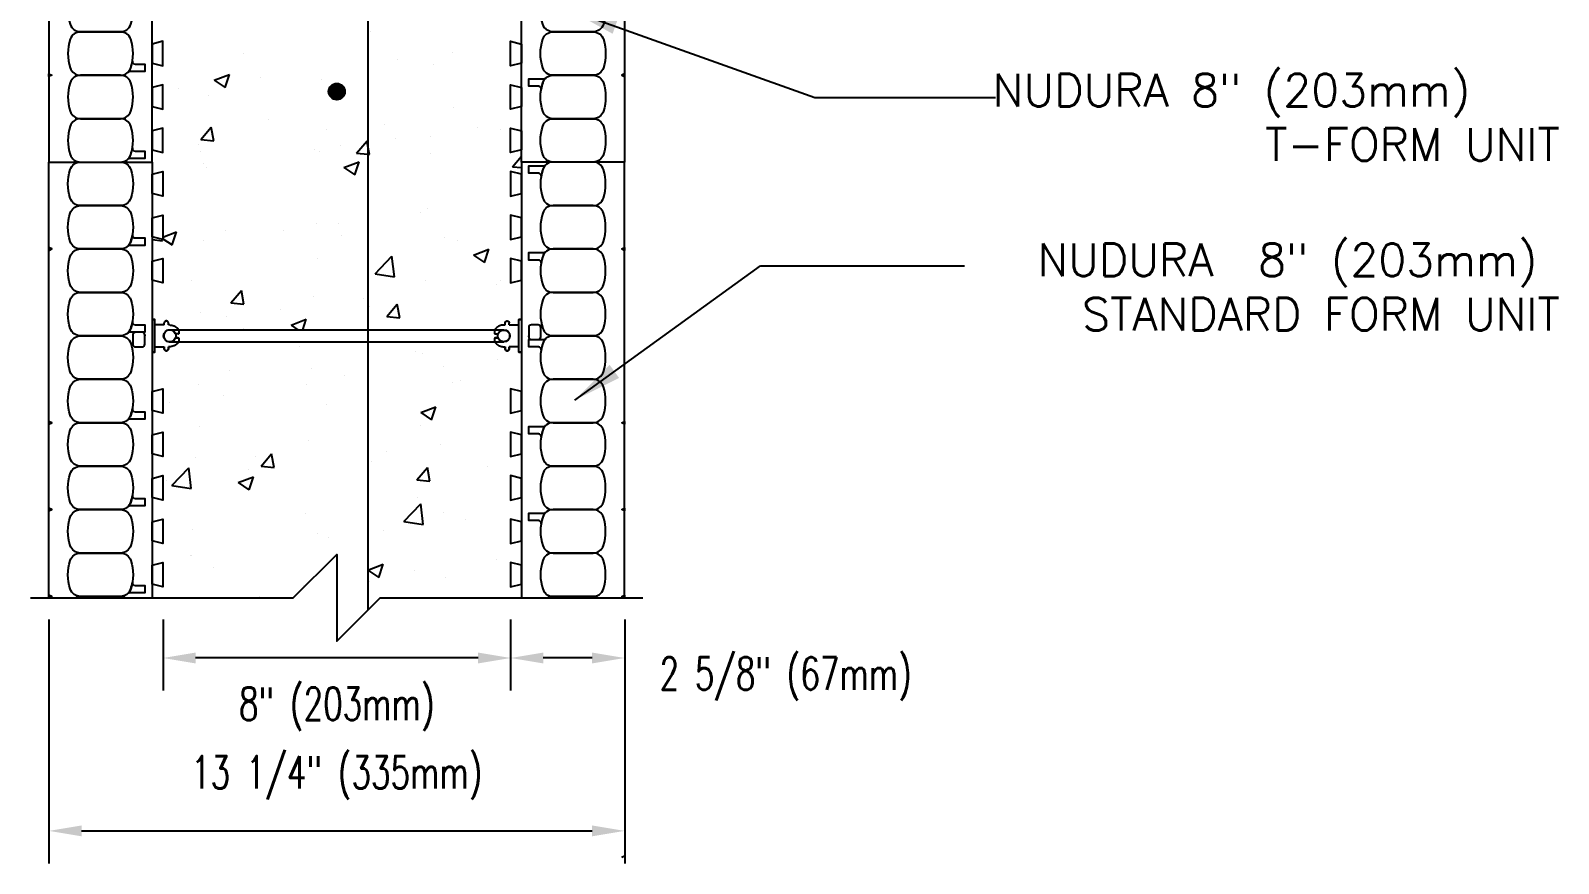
# Model space of a CAD drawing. Header units: inches. Extents: x 268 to 311, y 85.7 to 136.2.
# Drawn here: x 267.95 to 303.11, y 85.7 to 104.87 of the extents above; entities that cross this region are included whole.
import ezdxf

# ---------------------------------------------------------------- set-up
doc = ezdxf.new("R2010")
doc.units = ezdxf.units.IN
doc.header["$MEASUREMENT"] = 0
for name, color, linetype in [('HATCH', 12, 'Continuous'), ('line25', 2, 'Continuous'), ('LINE3', 3, 'Continuous'), ('LINE50', 5, 'Continuous'), ('LINE65', 3, 'Continuous'), ('LINE9', 9, 'Continuous'), ('TEXT', 4, 'Continuous')]:
    doc.layers.add(name, color=color, linetype=linetype)
doc.styles.add('DIM', font='romans.shx', dxfattribs={"width": 0.7})
doc.styles.add('ROMANS', font='romans.shx', dxfattribs={"height": 0.75})
doc.dimstyles.new('ext_12', dxfattribs={"dimscale": 12, "dimtxt": 0.09375, "dimasz": 0.09375, "dimexe": 0.09375, "dimexo": 0.0625, "dimgap": 0.0625, "dimtad": 1, "dimdec": 3, "dimzin": 3, "dimdsep": 46, "dimlunit": 4, "dimtxsty": 'DIM', "dimcen": 0.09, "dimdle": 0.09375, "dimclrt": 4, "dimadec": 0, "dimazin": 0, "dimtfac": 1, "dimtdec": 3, "dimtmove": 2, "dimatfit": 3, "dimfxl": 0, "dimfrac": 2, "dimtolj": 1, "dimtzin": 0, "dimarcsym": 0})
doc.dimstyles.new('ext_8', dxfattribs={"dimscale": 8, "dimtxt": 0.09375, "dimasz": 0.09375, "dimexe": 0.09375, "dimexo": 0.0625, "dimgap": 0.0625, "dimtad": 1, "dimdec": 3, "dimzin": 3, "dimdsep": 46, "dimlunit": 4, "dimtxsty": 'DIM', "dimcen": 0.09, "dimdle": 0.09375, "dimclrt": 4, "dimadec": 0, "dimazin": 0, "dimtfac": 1, "dimtdec": 3, "dimtmove": 2, "dimatfit": 3, "dimfxl": 0, "dimfrac": 2, "dimtolj": 1, "dimtzin": 0, "dimarcsym": 0})

# ---------------------------------------------------------------- blocks, each defined once
blk = doc.blocks.new('*D5')
at = {"layer": 'Defpoints', "color": 0}
for p in [(268.378, 91.813), (281.626, 91.813), (281.626, 86.448)]:
    blk.add_point(p, dxfattribs=at)
at = {"layer": 'TEXT', "color": 0, "lineweight": -2}
for p, q in [((268.378, 91.313), (268.378, 85.698)), ((281.626, 91.313), (281.626, 85.698)), ((269.128, 86.448), (280.876, 86.448))]:
    blk.add_line(p, q, dxfattribs=at)
at = {"layer": 'TEXT', "color": 0}
for points in [[(269.128, 86.573), (269.128, 86.323), (268.378, 86.448)], [(280.876, 86.573), (280.876, 86.323), (281.626, 86.448)]]:
    blk.add_solid(points, dxfattribs=at)
at = {"layer": 'TEXT', "color": 4, "insert": (275.002, 87.671), "char_height": 0.75, "attachment_point": 5, "style": 'DIM'}
blk.add_mtext('\\A1;13 1/4" (335mm)', dxfattribs=at)
blk = doc.blocks.new('*D6')
at = {"layer": 'Defpoints', "color": 0}
for p in [(271.003, 91.813), (279.001, 91.813), (271.003, 90.428)]:
    blk.add_point(p, dxfattribs=at)
at = {"layer": 'TEXT', "color": 0, "lineweight": -2}
for p, q in [((271.003, 91.313), (271.003, 89.678)), ((279.001, 91.313), (279.001, 89.678)), ((278.251, 90.428), (271.753, 90.428))]:
    blk.add_line(p, q, dxfattribs=at)
at = {"layer": 'TEXT', "color": 0}
for points in [[(271.753, 90.553), (271.753, 90.303), (271.003, 90.428)], [(278.251, 90.553), (278.251, 90.303), (279.001, 90.428)]]:
    blk.add_solid(points, dxfattribs=at)
at = {"layer": 'TEXT', "color": 4, "insert": (275.002, 89.25), "char_height": 0.75, "attachment_point": 5, "style": 'DIM'}
blk.add_mtext('\\A1;8" (203mm)', dxfattribs=at)
blk = doc.blocks.new('*D7')
at = {"layer": 'Defpoints', "color": 0}
for p in [(279.001, 91.813), (281.626, 91.813), (279.001, 90.428)]:
    blk.add_point(p, dxfattribs=at)
at = {"layer": 'TEXT', "color": 0, "lineweight": -2}
for p, q in [((279.001, 91.313), (279.001, 89.678)), ((281.626, 91.313), (281.626, 89.678)), ((280.876, 90.428), (279.751, 90.428))]:
    blk.add_line(p, q, dxfattribs=at)
at = {"layer": 'TEXT', "color": 0}
for points in [[(279.751, 90.553), (279.751, 90.303), (279.001, 90.428)], [(280.876, 90.553), (280.876, 90.303), (281.626, 90.428)]]:
    blk.add_solid(points, dxfattribs=at)
at = {"layer": 'TEXT', "color": 4, "insert": (285.332, 89.946), "char_height": 0.75, "attachment_point": 5, "style": 'DIM'}
blk.add_mtext('\\A1;2 5/8" (67mm)', dxfattribs=at)
blk = doc.blocks.new('WEB_CENTRE_TOP')
for p, q in [((-0.141, 0), (-0.141, 7.688)), ((0.141, 0), (0.141, 7.688))]:
    blk.add_line(p, q)
for centre in [(0, 7.688), (0, 0)]:
    blk.add_circle(centre, 0.141)
blk = doc.blocks.new('Connector')
blk.add_point((0.271, 0))
at = {"layer": 'LINE9'}
for p, q in [((0, 0.375), (0, -0.375)), ((0.062, -0.375), (0.062, 0.375)), ((0.281, 0.25), (0.062, 0.25))]:
    blk.add_line(p, q, dxfattribs=at)
for points, weights in [([(0.007, 0.375), (0.004, 0.375), (0, 0.375)], [1, 0.972587069138, 0.950305488115]), ([(0.327, 0.343), (0.308, 0.343), (0.281, 0.317), (0.281, 0.297)], [1, 0.85355339, 0.85355339, 1]), ([(0.328, 0.343), (0.327, 0.343), (0.327, 0.343)], [1, 0.70710678, 1]), ([(0.375, 0.297), (0.375, 0.317), (0.348, 0.343), (0.329, 0.343)], [1, 0.85355339, 0.85355339, 1]), ([(0.406, 0.25), (0.546, 0.25), (0.619, 0.131)], [0.958404415409, 0.794674173519, 0.864651571113]), ([(0.619, 0.052), (0.612, 0.049), (0.604, 0.049)], [0.83615024178, 0.892081430621, 1]), ([(0.281, -0.297), (0.281, -0.317), (0.308, -0.343), (0.327, -0.343)], [1, 0.85355339, 0.85355339, 1]), ([(0.327, -0.343), (0.281, -0.343), (0.281, -0.297)], [1, 0.70710678, 1]), ([(0.329, -0.343), (0.348, -0.343), (0.375, -0.317), (0.375, -0.297)], [1, 0.85355339, 0.85355339, 1]), ([(0.375, -0.297), (0.375, -0.343), (0.329, -0.343)], [1, 0.70710678, 1]), ([(0.619, -0.131), (0.546, -0.25), (0.406, -0.25)], [0.864651574428, 0.794674169686, 0.958404415195]), ([(0.604, -0.049), (0.612, -0.049), (0.619, -0.052)], [1, 0.89208144177, 0.836150253337]), ([(0, -0.375), (0.004, -0.375), (0.007, -0.375)], [0.950305488115, 0.972587069138, 1])]:
    blk.add_rational_spline(points, weights, degree=2, dxfattribs=at)
for points, degree in [([(0, 0.375), (0.002, 0.375), (0.005, 0.375), (0.007, 0.375)], 3), ([(0.007, 0.375), (0.021, 0.375), (0.051, 0.375), (0.062, 0.375), (0.062, 0.375)], 3), ([(0.281, 0.25), (0.281, 0.297)], 1), ([(0.327, 0.343), (0.327, 0.343), (0.328, 0.343), (0.328, 0.343)], 3), ([(0.328, 0.343), (0.329, 0.343), (0.329, 0.343), (0.329, 0.343)], 3), ([(0.375, 0.25), (0.375, 0.297)], 1), ([(0.406, 0.25), (0.375, 0.25)], 1), ([(0.406, 0.25), (0.406, 0.25)], 1), ([(0.406, 0.25), (0.406, 0.25)], 1), ([(0.406, 0.25), (0.406, 0.25)], 1), ([(0.406, 0.25), (0.406, 0.25)], 1), ([(0.406, 0.25), (0.406, 0.25)], 1), ([(0.406, 0.25), (0.406, 0.25)], 1), ([(0.406, 0.25), (0.406, 0.25)], 1), ([(0.406, 0.25), (0.406, 0.25)], 1), ([(0.406, 0.25), (0.406, 0.25)], 1), ([(0.406, 0.25), (0.406, 0.25)], 1), ([(0.406, 0.25), (0.406, 0.25)], 1), ([(0.406, 0.25), (0.406, 0.25)], 1), ([(0.406, 0.25), (0.406, 0.25)], 1), ([(0.406, 0.25), (0.406, 0.25)], 1), ([(0.406, 0.25), (0.406, 0.25)], 1), ([(0.406, 0.25), (0.406, 0.25)], 1), ([(0.406, 0.25), (0.406, 0.25)], 1), ([(0.406, 0.25), (0.406, 0.25)], 1), ([(0.406, 0.25), (0.406, 0.25)], 1), ([(0.406, 0.25), (0.406, 0.25)], 1), ([(0.406, 0.25), (0.406, 0.25)], 1), ([(0.406, 0.25), (0.406, 0.25)], 1), ([(0.406, 0.25), (0.406, 0.25)], 1), ([(0.406, 0.25), (0.406, 0.25)], 1), ([(0.604, 0.049), (0.532, 0.049)], 1), ([(0.532, 0.049), (0.532, 0.049)], 1), ([(0.532, 0.049), (0.532, 0.049)], 1), ([(0.532, 0.049), (0.532, 0.049)], 1), ([(0.532, 0.049), (0.532, 0.049)], 1), ([(0.532, 0.049), (0.532, 0.049)], 1), ([(0.532, 0.049), (0.532, 0.049)], 1), ([(0.532, 0.049), (0.532, 0.049)], 1), ([(0.532, 0.049), (0.532, 0.049)], 1), ([(0.532, 0.049), (0.532, 0.049)], 1), ([(0.532, 0.049), (0.532, 0.049)], 1), ([(0.604, 0.049), (0.609, 0.049), (0.614, 0.05), (0.619, 0.052)], 3), ([(0.604, 0.049), (0.604, 0.049)], 1), ([(0.604, 0.049), (0.604, 0.049)], 1), ([(0.604, 0.049), (0.604, 0.049)], 1), ([(0.604, 0.049), (0.604, 0.049)], 1), ([(0.619, 0.131), (0.619, 0.052)], 1), ([(0.619, 0.131), (0.619, 0.131)], 1), ([(0.619, 0.131), (0.619, 0.131)], 1), ([(0.619, 0.131), (0.619, 0.131)], 1), ([(0.619, 0.131), (0.619, 0.131)], 1), ([(0.062, -0.25), (0.281, -0.25)], 1), ([(0.281, -0.297), (0.281, -0.25)], 1), ([(0.281, -0.25), (0.281, -0.297)], 1), ([(0.328, -0.343), (0.328, -0.343), (0.327, -0.343), (0.327, -0.343)], 3), ([(0.329, -0.343), (0.329, -0.343), (0.329, -0.343), (0.328, -0.343)], 3), ([(0.375, -0.25), (0.375, -0.297)], 1), ([(0.375, -0.297), (0.375, -0.25)], 1), ([(0.406, -0.25), (0.375, -0.25)], 1), ([(0.406, -0.25), (0.406, -0.25)], 1), ([(0.406, -0.25), (0.406, -0.25)], 1), ([(0.406, -0.25), (0.406, -0.25)], 1), ([(0.406, -0.25), (0.406, -0.25)], 1), ([(0.406, -0.25), (0.406, -0.25)], 1), ([(0.406, -0.25), (0.406, -0.25)], 1), ([(0.406, -0.25), (0.406, -0.25)], 1), ([(0.406, -0.25), (0.406, -0.25)], 1), ([(0.406, -0.25), (0.406, -0.25)], 1), ([(0.406, -0.25), (0.406, -0.25)], 1), ([(0.406, -0.25), (0.406, -0.25)], 1), ([(0.532, -0.049), (0.604, -0.049)], 1), ([(0.604, -0.049), (0.58, -0.049), (0.556, -0.049), (0.532, -0.049)], 3), ([(0.532, -0.049), (0.532, -0.049)], 1), ([(0.532, -0.049), (0.532, -0.049)], 1), ([(0.532, -0.049), (0.532, -0.049)], 1), ([(0.532, -0.049), (0.532, -0.049)], 1), ([(0.619, -0.052), (0.614, -0.05), (0.609, -0.049), (0.604, -0.049)], 3), ([(0.604, -0.049), (0.604, -0.049)], 1), ([(0.604, -0.049), (0.604, -0.049)], 1), ([(0.604, -0.049), (0.604, -0.049)], 1), ([(0.604, -0.049), (0.604, -0.049)], 1), ([(0.604, -0.049), (0.604, -0.049)], 1), ([(0.604, -0.049), (0.604, -0.049)], 1), ([(0.604, -0.049), (0.604, -0.049)], 1), ([(0.604, -0.049), (0.604, -0.049)], 1), ([(0.619, -0.052), (0.619, -0.131)], 1), ([(0.619, -0.131), (0.619, -0.131)], 1), ([(0.619, -0.131), (0.619, -0.131)], 1), ([(0.619, -0.131), (0.619, -0.131)], 1), ([(0.619, -0.131), (0.619, -0.131)], 1), ([(0.007, -0.375), (0.005, -0.375), (0.002, -0.375), (0, -0.375)], 3), ([(0.062, -0.375), (0.062, -0.375), (0.051, -0.375), (0.021, -0.375), (0.007, -0.375)], 3)]:
    blk.add_open_spline(points, degree=degree, dxfattribs=at)
for points, weights, knots in [([(0.062, 0.375), (0.062, 0.375), (0.046, 0.375), (0.03, 0.375), (0.007, 0.375)], [0.868718858569, 0.861102746415, 1, 0.861102734288, 0.868718859898], [0, 0, 0, 0.5, 0.5, 1, 1, 1]), ([(0.532, 0.049), (0.472, 0.203), (0.333, 0.113), (0.157, 0), (0.333, -0.113), (0.472, -0.203), (0.532, -0.049)], [0.899508922286, 0.599718215298, 1, 0.54226024, 1, 0.599718224335, 0.899508908749], [0, 0, 0, 0.318112, 0.318112, 0.681888, 0.681888, 1, 1, 1]), ([(0.007, -0.375), (0.03, -0.375), (0.046, -0.375), (0.062, -0.375), (0.062, -0.375)], [0.868718859319, 0.861102739573, 1, 0.861102742958, 0.868718858948], [0, 0, 0, 0.5, 0.5, 1, 1, 1])]:
    blk.add_rational_spline(points, weights, degree=2, knots=knots, dxfattribs=at)

msp = doc.modelspace()

# ---------------------------------------------------------------- hatches: boundary and pattern name
at = {"layer": 'LINE3'}
msp.add_hatch(color=256, dxfattribs=at).paths.add_polyline_path([(274.8132, 103.4696, 1), (275.1882, 103.4696, 1)])

# ---------------------------------------------------------------- linework, layer by layer
at = {"layer": 'HATCH'}
for p, q in [((275.78, 104.8482), (275.78, 104.8482)), ((272.8641, 104.3476), (272.8641, 104.3476)), ((276.4089, 104.204), (276.4089, 104.204)), ((277.2213, 104.1025), (277.2213, 104.1025)), ((277.6606, 104.3688), (277.6606, 104.3688)), ((272.181, 103.7303), (272.5311, 103.8647)), ((272.181, 103.7303), (272.4297, 103.5625)), ((272.4298, 103.5623), (272.5312, 103.8645)), ((273.2511, 103.7882), (273.2511, 103.7882)), ((274.6542, 103.7504), (274.6542, 103.7504)), ((271.3575, 103.5389), (271.3575, 103.5389)), ((272.0572, 103.3755), (272.0572, 103.3755)), ((277.6896, 103.0984), (277.6896, 103.0984)), ((270.7661, 102.93), (270.7661, 102.93)), ((273.4352, 102.8173), (273.4352, 102.8173)), ((276.1043, 102.7045), (276.1043, 102.7045)), ((271.8703, 102.3636), (272.1113, 102.6508)), ((271.8703, 102.3636), (272.1691, 102.3374)), ((272.1692, 102.3372), (272.1114, 102.6506)), ((274.7737, 102.5979), (274.7737, 102.5979)), ((275.4566, 102.0498), (275.6976, 102.3371)), ((275.7191, 102.2206), (275.6977, 102.3369)), ((276.3452, 102.3967), (276.3452, 102.3967)), ((277.1605, 102.438), (277.1605, 102.438)), ((278.2389, 102.646), (278.2389, 102.646)), ((278.7734, 102.5917), (278.7734, 102.5917)), ((271.8203, 102.2584), (271.8203, 102.2584)), ((271.8577, 102.0973), (271.8577, 102.0973)), ((274.4894, 102.1456), (274.4894, 102.1456)), ((274.5934, 102.0859), (274.5934, 102.0859)), ((275.0936, 102.2319), (275.0936, 102.2319)), ((275.4566, 102.0498), (275.7191, 102.0268)), ((275.7555, 102.0234), (275.7191, 102.2206)), ((275.7191, 102.0268), (275.7554, 102.0237)), ((277.1586, 102.0329), (277.1586, 102.0329)), ((279.0429, 101.736), (279.2507, 101.9837)), ((271.9358, 101.8162), (271.9358, 101.8162)), ((271.9964, 101.7111), (271.9964, 101.7111)), ((275.1656, 101.7172), (275.5157, 101.8516)), ((275.1656, 101.7172), (275.4143, 101.5494)), ((275.4143, 101.5492), (275.5157, 101.8514)), ((279.0429, 101.736), (279.2507, 101.7179)), ((276.9236, 100.6739), (276.9236, 100.6739)), ((277.0997, 100.7735), (277.0997, 100.7735)), ((271.0007, 100.1184), (271.3146, 100.2389)), ((271.2132, 99.9366), (271.3146, 100.2387)), ((272.4404, 100.2757), (272.4404, 100.2757)), ((273.7782, 100.2598), (273.7782, 100.2598)), ((274.5326, 100.4215), (274.5326, 100.4215)), ((275.0299, 100.4246), (275.0299, 100.4246)), ((270.7507, 100.0662), (270.9898, 100.0291)), ((270.9899, 100.0289), (270.9854, 100.0673)), ((271.0007, 100.0801), (271.2132, 99.9368)), ((271.9356, 100.0466), (271.9356, 100.0466)), ((275.1096, 100.1629), (275.1096, 100.1629)), ((277.4832, 100.1151), (277.4832, 100.1151)), ((277.7787, 100.0502), (277.7787, 100.0502)), ((274.5672, 99.6146), (274.5672, 99.6146)), ((275.8813, 99.2705), (276.2708, 99.6764)), ((276.3261, 99.2013), (276.2708, 99.6762)), ((278.1501, 99.7041), (278.5002, 99.8385)), ((278.1501, 99.7041), (278.3988, 99.5363)), ((278.3989, 99.5361), (278.5003, 99.8383)), ((275.8813, 99.2705), (276.326, 99.2015)), ((271.6513, 99.114), (271.6513, 99.114)), ((272.564, 98.6026), (272.8051, 98.8899)), ((272.8629, 98.5762), (272.8051, 98.8897)), ((277.0389, 99.1091), (277.0389, 99.1091)), ((278.6812, 99.0172), (278.6812, 99.0172)), ((278.766, 99.1176), (278.766, 99.1176)), ((272.564, 98.6026), (272.8629, 98.5765)), ((273.7146, 98.4526), (273.7146, 98.4526)), ((274.4718, 98.757), (274.4718, 98.757)), ((275.6082, 98.7019), (275.6082, 98.7019)), ((275.7653, 98.5167), (275.7653, 98.5167)), ((276.1503, 98.2888), (276.3914, 98.5761)), ((276.4492, 98.2625), (276.3914, 98.5759)), ((271.8748, 98.3821), (271.8748, 98.3821)), ((272.4629, 98.2878), (272.4629, 98.2878)), ((273.949, 98.0914), (274.2991, 98.2258)), ((274.2185, 97.9852), (274.2992, 98.2256)), ((276.1503, 98.2888), (276.4492, 98.2627)), ((272.8494, 98.0162), (272.8494, 98.0162)), ((273.949, 98.0914), (274.1064, 97.9852)), ((274.1359, 97.608), (274.1359, 97.608)), ((276.805, 97.4952), (276.805, 97.4952)), ((276.9782, 97.4446), (276.9782, 97.4446)), ((272.521, 97.0491), (272.521, 97.0491)), ((274.411, 97.0925), (274.411, 97.0925)), ((277.4506, 97.1456), (277.4506, 97.1456)), ((278.7023, 97.3103), (278.7023, 97.3103)), ((271.814, 96.7177), (271.814, 96.7177)), ((274.2929, 96.7298), (274.2929, 96.7298)), ((275.1901, 96.9363), (275.1901, 96.9363)), ((277.6749, 96.7669), (277.6749, 96.7669)), ((277.8592, 96.8236), (277.8592, 96.8236)), ((272.3992, 96.4805), (272.3992, 96.4805)), ((271.1475, 96.3157), (271.1475, 96.3157)), ((274.7589, 96.2664), (274.7589, 96.2664)), ((276.9335, 96.0783), (277.2836, 96.2127)), ((276.9335, 96.0783), (277.1822, 95.9106)), ((277.1823, 95.9104), (277.2837, 96.2125)), ((271.843, 95.7659), (271.843, 95.7659)), ((276.9174, 95.7801), (276.9174, 95.7801)), ((274.3502, 95.4281), (274.3502, 95.4281)), ((277.387, 95.3383), (277.387, 95.3383)), ((271.7532, 95.0532), (271.7532, 95.0532)), ((273.1411, 95.0664), (273.1411, 95.0664)), ((273.2578, 94.8416), (273.4988, 95.1289)), ((273.5567, 94.8153), (273.4989, 95.1287)), ((275.8102, 94.9536), (275.8102, 94.9536)), ((276.1353, 95.1735), (276.1353, 95.1735)), ((271.208, 94.3999), (271.5975, 94.8058)), ((271.6528, 94.3308), (271.5975, 94.8056)), ((272.7324, 94.4657), (273.0825, 94.6001)), ((272.9775, 94.7578), (272.9775, 94.7578)), ((272.9812, 94.2977), (273.0826, 94.5999)), ((273.2578, 94.8416), (273.5566, 94.8155)), ((276.8441, 94.5279), (277.0851, 94.8151)), ((277.143, 94.5015), (277.0852, 94.8149)), ((278.4793, 94.8409), (278.4793, 94.8409)), ((271.0839, 94.5085), (271.0839, 94.5085)), ((271.208, 94.3999), (271.6527, 94.3309)), ((272.7324, 94.4657), (272.9811, 94.2979)), ((276.8441, 94.5279), (277.1429, 94.5017)), ((276.5442, 93.5723), (276.9337, 93.9782)), ((276.8566, 94.1157), (276.8566, 94.1157)), ((276.989, 93.5032), (276.9337, 93.978)), ((274.2894, 93.7636), (274.2894, 93.7636)), ((276.5442, 93.5723), (276.9889, 93.5033)), ((277.4684, 93.7836), (277.4684, 93.7836)), ((277.9653, 93.6155), (277.9653, 93.6155)), ((271.6924, 93.3887), (271.6924, 93.3887)), ((274.5525, 93.2831), (274.5525, 93.2831)), ((274.8199, 93.2014), (274.8199, 93.2014)), ((276.0716, 93.3662), (276.0716, 93.3662)), ((271.6366, 92.7826), (271.6366, 92.7826)), ((271.6622, 92.7857), (271.6622, 92.7857)), ((272.1674, 92.5114), (272.1674, 92.5114)), ((275.7191, 92.4534), (276.067, 92.587)), ((275.9657, 92.2846), (276.0671, 92.5868)), ((278.6665, 92.6858), (278.6665, 92.6858)), ((275.717, 92.4526), (275.7191, 92.4534)), ((275.717, 92.4526), (275.7191, 92.4511)), ((275.7191, 92.4511), (275.9657, 92.2848)), ((275.7506, 92.1853), (275.7506, 92.1853)), ((276.7958, 92.4512), (276.7958, 92.4512)), ((277.5057, 92.2859), (277.5057, 92.2859)), ((273.2217, 91.8398), (273.2217, 91.8398)), ((274.2286, 92.0991), (274.2286, 92.0991)), ((275.8908, 91.727), (275.8908, 91.727))]:
    msp.add_line(p, q, dxfattribs=at)
at = {"layer": 'line25'}
for p, q in [((270.7507, 101.8446), (270.7507, 110.8446)), ((279.2507, 101.8446), (279.2507, 107.3446)), ((270.7507, 101.8446), (270.7507, 91.8134)), ((279.2507, 101.8446), (279.2507, 91.8134)), ((270.5822, 97.8654), (270.5822, 97.8446)), ((279.4191, 97.8239), (279.4191, 97.8446))]:
    msp.add_line(p, q, dxfattribs=at)
for points in [[(270.7507, 104.1258), (271.0007, 104.0635), (271.0007, 104.6258), (270.7507, 104.5635)], [(279.2507, 104.1258), (279.0007, 104.0635), (279.0007, 104.6258), (279.2507, 104.5635)], [(270.7507, 103.1258), (271.0007, 103.0635), (271.0007, 103.6258), (270.7507, 103.5635)], [(279.2507, 103.1258), (279.0007, 103.0635), (279.0007, 103.6258), (279.2507, 103.5635)], [(270.7507, 102.1258), (271.0007, 102.0635), (271.0007, 102.6258), (270.7507, 102.5635)], [(279.2507, 102.1258), (279.0007, 102.0635), (279.0007, 102.6258), (279.2507, 102.5635)], [(270.7507, 101.5635), (271.0007, 101.6258), (271.0007, 101.0635), (270.7507, 101.1258)], [(279.2507, 101.5635), (279.0007, 101.6258), (279.0007, 101.0635), (279.2507, 101.1258)], [(270.7507, 100.5635), (271.0007, 100.6258), (271.0007, 100.0635), (270.7507, 100.1258)], [(279.2507, 100.5635), (279.0007, 100.6258), (279.0007, 100.0635), (279.2507, 100.1258)], [(270.7507, 99.5635), (271.0007, 99.6258), (271.0007, 99.0635), (270.7507, 99.1258)], [(279.2507, 99.5635), (279.0007, 99.6258), (279.0007, 99.0635), (279.2507, 99.1258)], [(270.7507, 96.5635), (271.0007, 96.6258), (271.0007, 96.0635), (270.7507, 96.1258)], [(279.2507, 96.5635), (279.0007, 96.6258), (279.0007, 96.0635), (279.2507, 96.1258)], [(270.7507, 95.5635), (271.0007, 95.6258), (271.0007, 95.0635), (270.7507, 95.1258)], [(279.2507, 95.5635), (279.0007, 95.6258), (279.0007, 95.0635), (279.2507, 95.1258)], [(270.7507, 94.5635), (271.0007, 94.6258), (271.0007, 94.0635), (270.7507, 94.1258)], [(279.2507, 94.5635), (279.0007, 94.6258), (279.0007, 94.0635), (279.2507, 94.1258)], [(270.7507, 93.5635), (271.0007, 93.6258), (271.0007, 93.0635), (270.7507, 93.1258)], [(279.2507, 93.5635), (279.0007, 93.6258), (279.0007, 93.0635), (279.2507, 93.1258)], [(270.7507, 92.5635), (271.0007, 92.6258), (271.0007, 92.0635), (270.7507, 92.1258)], [(279.2507, 92.5635), (279.0007, 92.6258), (279.0007, 92.0635), (279.2507, 92.1258)]]:
    msp.add_lwpolyline(points, close=True, dxfattribs=at)
at = {"layer": 'LINE3'}
msp.add_circle((275.0007, 103.4696), 0.1875, dxfattribs=at)
at = {"layer": 'LINE50'}
for p, q in [((268.3757, 110.8446), (268.3757, 101.8446)), ((281.6257, 106.2196), (281.6257, 101.8446)), ((268.3757, 101.8446), (270.7507, 101.8446)), ((268.3757, 91.8134), (268.3757, 101.8446)), ((268.3757, 101.8446), (270.7507, 101.8446)), ((281.6257, 101.8446), (279.2507, 101.8446)), ((281.6257, 101.8446), (279.2507, 101.8446)), ((281.6257, 91.8134), (281.6257, 101.8446))]:
    msp.add_line(p, q, dxfattribs=at)
at = {"layer": 'LINE65', "flags": 128}
msp.add_lwpolyline([(275.7191, 134.8838), (275.7191, 91.5318)], dxfattribs=at)
at = {"layer": 'LINE9'}
for points in [[(270.2617, 105.0177, 0.1576708), (270.2617, 105.6715, 0.3253046), (270.0238, 105.8446), (269.1026, 105.8446, 0.3253046), (268.8647, 105.6715, 0.1576708), (268.8647, 105.0177, 0.3253046), (269.1026, 104.8446), (270.0238, 104.8446, 0.3253046)], [(279.7397, 105.0177, -0.1576708), (279.7397, 105.6715, -0.3253046), (279.9776, 105.8446), (280.8988, 105.8446, -0.3253046), (281.1366, 105.6715, -0.1576708), (281.1366, 105.0177, -0.3253046), (280.8988, 104.8446), (279.9776, 104.8446, -0.3253046)], [(270.2617, 104.0177, 0.1576708), (270.2617, 104.6715, 0.3253046), (270.0238, 104.8446), (269.1026, 104.8446, 0.3253046), (268.8647, 104.6715, 0.1576708), (268.8647, 104.0177, 0.3253046), (269.1026, 103.8446), (270.0238, 103.8446, 0.3253046)], [(279.7397, 104.0177, -0.1576708), (279.7397, 104.6715, -0.3253046), (279.9776, 104.8446), (280.8988, 104.8446, -0.3253046), (281.1366, 104.6715, -0.1576708), (281.1366, 104.0177, -0.3253046), (280.8988, 103.8446), (279.9776, 103.8446, -0.3253046)], [(270.2617, 104.0177, 0.0372667), (270.299, 104.1714, 0.4630356), (270.3606, 104.0987), (270.5822, 104.0987), (270.5822, 103.9279), (270.2362, 103.9279, 0.1890024), (270.1937, 103.9112, 0.1284074)], [(270.2617, 103.0177, 0.1576708), (270.2617, 103.6715, 0.3253046), (270.0238, 103.8446), (269.1026, 103.8446, 0.3253046), (268.8647, 103.6715, 0.1576708), (268.8647, 103.0177, 0.3253046), (269.1026, 102.8446), (270.0238, 102.8446, 0.3253046)], [(279.7397, 103.6715, 0.0372667), (279.7024, 103.5179, 0.4630356), (279.6407, 103.5905), (279.4191, 103.5905), (279.4191, 103.7614), (279.7652, 103.7614, 0.1890024), (279.8077, 103.778, 0.1284074)], [(279.7397, 103.0177, -0.1576708), (279.7397, 103.6715, -0.3253046), (279.9776, 103.8446), (280.8988, 103.8446, -0.3253046), (281.1366, 103.6715, -0.1576708), (281.1366, 103.0177, -0.3253046), (280.8988, 102.8446), (279.9776, 102.8446, -0.3253046)], [(270.2617, 102.0177, 0.1576708), (270.2617, 102.6715, 0.3253046), (270.0238, 102.8446), (269.1026, 102.8446, 0.3253046), (268.8647, 102.6715, 0.1576708), (268.8647, 102.0177, 0.3253046), (269.1026, 101.8446), (270.0238, 101.8446, 0.3253046)], [(279.7397, 102.0177, -0.1576708), (279.7397, 102.6715, -0.3253046), (279.9776, 102.8446), (280.8988, 102.8446, -0.3253046), (281.1366, 102.6715, -0.1576708), (281.1366, 102.0177, -0.3253046), (280.8988, 101.8446), (279.9776, 101.8446, -0.3253046)], [(270.2617, 102.0177, 0.0372667), (270.299, 102.1714, 0.4630356), (270.3606, 102.0987), (270.5822, 102.0987), (270.5822, 101.9279), (270.2362, 101.9279, 0.1890024), (270.1937, 101.9112, 0.1284074)], [(270.2616, 101.6715, -0.1576708), (270.2616, 101.0177, -0.3253046), (270.0238, 100.8446), (269.1026, 100.8446, -0.3253046), (268.8647, 101.0177, -0.1576708), (268.8647, 101.6715, -0.3253046), (269.1026, 101.8446), (270.0238, 101.8446, -0.3253046)], [(279.7397, 101.6715, 0.0372667), (279.7024, 101.5179, 0.4630356), (279.6407, 101.5905), (279.4191, 101.5905), (279.4191, 101.7614), (279.7652, 101.7614, 0.1890024), (279.8077, 101.778, 0.1284074)], [(279.7397, 101.6715, 0.1576708), (279.7397, 101.0177, 0.3253046), (279.9776, 100.8446), (280.8988, 100.8446, 0.3253046), (281.1366, 101.0177, 0.1576708), (281.1366, 101.6715, 0.3253046), (280.8988, 101.8446), (279.9776, 101.8446, 0.3253046)], [(270.2616, 100.6715, -0.1576708), (270.2616, 100.0177, -0.3253046), (270.0238, 99.8446), (269.1026, 99.8446, -0.3253046), (268.8647, 100.0177, -0.1576708), (268.8647, 100.6715, -0.3253046), (269.1026, 100.8446), (270.0238, 100.8446, -0.3253046)], [(279.7397, 100.6715, 0.1576708), (279.7397, 100.0177, 0.3253046), (279.9776, 99.8446), (280.8988, 99.8446, 0.3253046), (281.1366, 100.0177, 0.1576708), (281.1366, 100.6715, 0.3253046), (280.8988, 100.8446), (279.9776, 100.8446, 0.3253046)], [(270.2616, 100.0177, 0.0372667), (270.299, 100.1714, 0.4630356), (270.3606, 100.0987), (270.5822, 100.0987), (270.5822, 99.9279), (270.2361, 99.9279, 0.1890024), (270.1937, 99.9112, 0.1284074)], [(270.2616, 99.6715, -0.1576708), (270.2616, 99.0177, -0.3253046), (270.0238, 98.8446), (269.1026, 98.8446, -0.3253046), (268.8647, 99.0177, -0.1576708), (268.8647, 99.6715, -0.3253046), (269.1026, 99.8446), (270.0238, 99.8446, -0.3253046)], [(279.7397, 99.6715, 0.0372667), (279.7024, 99.5179, 0.4630356), (279.6407, 99.5905), (279.4191, 99.5905), (279.4191, 99.7614), (279.7652, 99.7614, 0.1890024), (279.8077, 99.778, 0.1284074)], [(279.7397, 99.6715, 0.1576708), (279.7397, 99.0177, 0.3253046), (279.9776, 98.8446), (280.8988, 98.8446, 0.3253046), (281.1366, 99.0177, 0.1576708), (281.1366, 99.6715, 0.3253046), (280.8988, 99.8446), (279.9776, 99.8446, 0.3253046)], [(270.2616, 98.6715, -0.1576708), (270.2616, 98.0177, -0.3253046), (270.0238, 97.8446), (269.1026, 97.8446, -0.3253046), (268.8647, 98.0177, -0.1576708), (268.8647, 98.6715, -0.3253046), (269.1026, 98.8446), (270.0238, 98.8446, -0.3253046)], [(279.7397, 98.6715, 0.1576708), (279.7397, 98.0177, 0.3253046), (279.9776, 97.8446), (280.8988, 97.8446, 0.3253046), (281.1366, 98.0177, 0.1576708), (281.1366, 98.6715, 0.3253046), (280.8988, 98.8446), (279.9776, 98.8446, 0.3253046)], [(270.2616, 98.0177, 0.0372667), (270.299, 98.1714, 0.4630356), (270.3606, 98.0987), (270.5822, 98.0987), (270.5822, 97.9279), (270.2361, 97.9279, 0.1890024), (270.1937, 97.9112, 0.1284074)], [(279.4191, 98.0362), (279.4191, 97.8239, 0.4142136), (279.4816, 97.7614), (279.6341, 97.7614, 0.4142136), (279.6966, 97.8239), (279.6966, 98.0362, 0.4142136), (279.6341, 98.0987), (279.4816, 98.0987, 0.4142136)], [(270.2616, 97.6715, -0.1576708), (270.2616, 97.0177, -0.3253046), (270.0238, 96.8446), (269.1026, 96.8446, -0.3253046), (268.8647, 97.0177, -0.1576708), (268.8647, 97.6715, -0.3253046), (269.1026, 97.8446), (270.0238, 97.8446, -0.3253046)], [(270.3672, 97.9279, 0.4142136), (270.3047, 97.8654), (270.3047, 97.653, 0.4142136), (270.3672, 97.5905), (270.5197, 97.5905, 0.4142136), (270.5822, 97.653), (270.5822, 97.8654, 0.4142136), (270.5197, 97.9279)], [(279.7397, 97.6715, 0.0372667), (279.7024, 97.5179, 0.4630356), (279.6407, 97.5905), (279.4191, 97.5905), (279.4191, 97.7614), (279.7652, 97.7614, 0.1890024), (279.8077, 97.778, 0.1284074)], [(279.7397, 97.6715, 0.1576708), (279.7397, 97.0177, 0.3253046), (279.9776, 96.8446), (280.8988, 96.8446, 0.3253046), (281.1366, 97.0177, 0.1576708), (281.1366, 97.6715, 0.3253046), (280.8988, 97.8446), (279.9776, 97.8446, 0.3253046)], [(270.2616, 96.6715, -0.1576708), (270.2616, 96.0177, -0.3253046), (270.0238, 95.8446), (269.1026, 95.8446, -0.3253046), (268.8647, 96.0177, -0.1576708), (268.8647, 96.6715, -0.3253046), (269.1026, 96.8446), (270.0238, 96.8446, -0.3253046)], [(279.7397, 96.6715, 0.1576708), (279.7397, 96.0177, 0.3253046), (279.9776, 95.8446), (280.8988, 95.8446, 0.3253046), (281.1366, 96.0177, 0.1576708), (281.1366, 96.6715, 0.3253046), (280.8988, 96.8446), (279.9776, 96.8446, 0.3253046)], [(270.2616, 96.0177, 0.0372667), (270.299, 96.1714, 0.4630356), (270.3606, 96.0987), (270.5822, 96.0987), (270.5822, 95.9279), (270.2361, 95.9279, 0.1890024), (270.1937, 95.9112, 0.1284074)], [(270.2616, 95.6715, -0.1576708), (270.2616, 95.0177, -0.3253046), (270.0238, 94.8446), (269.1026, 94.8446, -0.3253046), (268.8647, 95.0177, -0.1576708), (268.8647, 95.6715, -0.3253046), (269.1026, 95.8446), (270.0238, 95.8446, -0.3253046)], [(279.7397, 95.6715, 0.0372667), (279.7024, 95.5179, 0.4630356), (279.6407, 95.5905), (279.4191, 95.5905), (279.4191, 95.7614), (279.7652, 95.7614, 0.1890024), (279.8077, 95.778, 0.1284074)], [(279.7397, 95.6715, 0.1576708), (279.7397, 95.0177, 0.3253046), (279.9776, 94.8446), (280.8988, 94.8446, 0.3253046), (281.1366, 95.0177, 0.1576708), (281.1366, 95.6715, 0.3253046), (280.8988, 95.8446), (279.9776, 95.8446, 0.3253046)], [(270.2616, 94.6715, -0.1576708), (270.2616, 94.0177, -0.3253046), (270.0238, 93.8446), (269.1026, 93.8446, -0.3253046), (268.8647, 94.0177, -0.1576708), (268.8647, 94.6715, -0.3253046), (269.1026, 94.8446), (270.0238, 94.8446, -0.3253046)], [(279.7397, 94.6715, 0.1576708), (279.7397, 94.0177, 0.3253046), (279.9776, 93.8446), (280.8988, 93.8446, 0.3253046), (281.1366, 94.0177, 0.1576708), (281.1366, 94.6715, 0.3253046), (280.8988, 94.8446), (279.9776, 94.8446, 0.3253046)], [(270.2616, 94.0177, 0.0372667), (270.299, 94.1714, 0.4630356), (270.3606, 94.0987), (270.5822, 94.0987), (270.5822, 93.9279), (270.2361, 93.9279, 0.1890024), (270.1937, 93.9112, 0.1284074)], [(270.2616, 93.6715, -0.1576708), (270.2616, 93.0177, -0.3253046), (270.0238, 92.8446), (269.1026, 92.8446, -0.3253046), (268.8647, 93.0177, -0.1576708), (268.8647, 93.6715, -0.3253046), (269.1026, 93.8446), (270.0238, 93.8446, -0.3253046)], [(279.7397, 93.6715, 0.0372667), (279.7024, 93.5179, 0.4630356), (279.6407, 93.5905), (279.4191, 93.5905), (279.4191, 93.7614), (279.7652, 93.7614, 0.1890024), (279.8077, 93.778, 0.1284074)], [(279.7397, 93.6715, 0.1576708), (279.7397, 93.0177, 0.3253046), (279.9776, 92.8446), (280.8988, 92.8446, 0.3253046), (281.1366, 93.0177, 0.1576708), (281.1366, 93.6715, 0.3253046), (280.8988, 93.8446), (279.9776, 93.8446, 0.3253046)], [(270.2616, 92.6715, -0.1576708), (270.2616, 92.0177, -0.3253046), (270.0238, 91.8446), (269.1026, 91.8446, -0.3253046), (268.8647, 92.0177, -0.1576708), (268.8647, 92.6715, -0.3253046), (269.1026, 92.8446), (270.0238, 92.8446, -0.3253046)], [(279.7397, 92.6715, 0.1576708), (279.7397, 92.0177, 0.3253046), (279.9776, 91.8446), (280.8988, 91.8446, 0.3253046), (281.1366, 92.0177, 0.1576708), (281.1366, 92.6715, 0.3253046), (280.8988, 92.8446), (279.9776, 92.8446, 0.3253046)], [(270.2616, 92.0177, 0.0372667), (270.299, 92.1714, 0.4630356), (270.3606, 92.0987), (270.5822, 92.0987), (270.5822, 91.9279), (270.2361, 91.9279, 0.1890024), (270.1937, 91.9112, 0.1284074)]]:
    msp.add_lwpolyline(points, format="xyb", close=True, dxfattribs=at)
for points in [[(268.3757, 103.8759), (268.4402, 103.8446), (268.3757, 103.8134)], [(268.3757, 103.8759), (268.4402, 103.8446), (268.3757, 103.8134)], [(281.6257, 103.8759), (281.5612, 103.8446), (281.6257, 103.8134)], [(268.3757, 99.8134), (268.4402, 99.8446), (268.3757, 99.8759)], [(281.6257, 99.8134), (281.5612, 99.8446), (281.6257, 99.8759)], [(268.3757, 95.8134), (268.4402, 95.8446), (268.3757, 95.8759)], [(281.6257, 95.8134), (281.5612, 95.8446), (281.6257, 95.8759)], [(268.3757, 93.8134), (268.4402, 93.8446), (268.3757, 93.8759)], [(281.6257, 93.8134), (281.5612, 93.8446), (281.6257, 93.8759)], [(268.3757, 91.8134), (268.4402, 91.8446), (268.3757, 91.8759)], [(281.6257, 91.8134), (281.5612, 91.8446), (281.6257, 91.8759)]]:
    msp.add_lwpolyline(points, close=True, dxfattribs=at)
at = {"layer": 'LINE9', "flags": 128}
msp.add_lwpolyline([(267.9544, 91.8134), (274.0007, 91.8134), (275.0007, 92.8134), (275.0007, 90.8134), (276.0007, 91.8134), (282.0469, 91.8134)], dxfattribs=at)
at = {"layer": 'LINE9'}
for points in [[(268.9816, 91.8134, -0.1270167), (269.1026, 91.8446), (270.0238, 91.8446, -0.1270167), (270.1448, 91.8134, -0.1576708)], [(281.0198, 91.8134, 0.1270167), (280.8988, 91.8446), (279.9776, 91.8446, 0.1270167), (279.8566, 91.8134, 0.1576708)]]:
    msp.add_lwpolyline(points, format="xyb", dxfattribs=at)
msp.add_lwpolyline([(281.5612, 85.8446), (281.5612, 85.8446), (281.6257, 85.8759), (281.6257, 85.8446)], dxfattribs=at)
at = {"layer": 'TEXT'}
msp.add_line((284.7484, 99.4556), (289.4426, 99.4556), dxfattribs=at)

# ---------------------------------------------------------------- block references
msp.add_blockref('Connector', (270.7507, 97.8446))
at = {"xscale": -1}
msp.add_blockref('Connector', (279.2507, 97.8446), dxfattribs=at)
at = {"layer": 'LINE9', "rotation": 270}
msp.add_blockref('WEB_CENTRE_TOP', (271.1567, 97.8446), dxfattribs=at)

# ---------------------------------------------------------------- texts
at = {"layer": 'TEXT', "char_height": 0.75, "width": 16.555988, "attachment_point": 6, "style": 'ROMANS'}
for s, insert in [('NUDURA 8" (203mm)     T-FORM UNIT', (303.1458, 102.8766)), ('NUDURA  8" (203mm)  STANDARD FORM UNIT', (303.1458, 98.9692))]:
    msp.add_mtext(s, dxfattribs=dict(at, insert=insert))

# ---------------------------------------------------------------- dimensions: what is measured, and where the dimension line sits
at = {"layer": 'TEXT'}
for base, p1, p2, text, picture, middle in [((281.6257, 86.4477), (268.3783, 91.8134), (281.6257, 91.8134), '13 1/4" (335mm)', '*D5', (275.002, 87.6708)), ((271.0033, 90.4281), (279.0007, 91.8134), (271.0033, 91.8134), '8" (203mm)', '*D6', (275.002, 89.2503)), ((279.0007, 90.4281), (281.6257, 91.8134), (279.0007, 91.8134), '2 5/8" (67mm)', '*D7', (285.3324, 89.9456))]:
    dim = msp.add_linear_dim(base=base, p1=p1, p2=p2, text=text, dimstyle='ext_8', dxfattribs=at)
    dim.commit()
    dim.dimension.update_dxf_attribs({"geometry": picture, "text_midpoint": middle, "dimtype": 160})

# ---------------------------------------------------------------- leaders
for points in [[(280.351, 105.352), (286.0047, 103.3305), (290.1584, 103.3305)], [(280.4779, 96.3663), (284.7484, 99.4556)]]:
    msp.add_leader(points, dimstyle='ext_12', override={"dimgap": 0.0625, "dimtad": 0}, dxfattribs=at)

doc.saveas('drawing.dxf')
